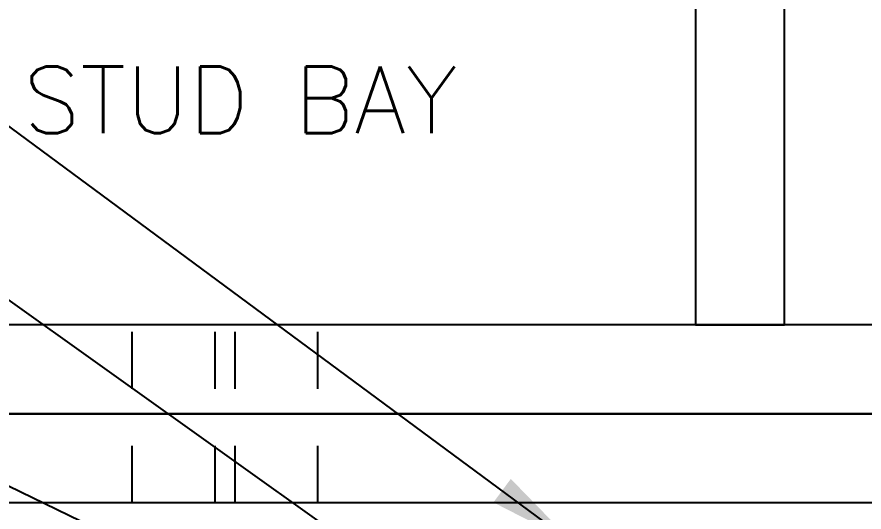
# Paper-space layout 'M&T INST' of a CAD drawing. Header units: inches. Extents: x 0.2 to 34.4, y 0.5 to 23.
# Drawn here: x 14.744 to 16.234, y 5.706 to 6.576 of the extents above; entities that cross this region are included whole.
import ezdxf

# ---------------------------------------------------------------- set-up
doc = ezdxf.new("R2010")
doc.units = ezdxf.units.IN
doc.header["$MEASUREMENT"] = 0
doc.linetypes.add('DASHED', pattern=[0.75, 0.5, -0.25])
for name, color, linetype in [('D_DTTXT', 7, 'Continuous'), ('D_FRAMING', 84, 'Continuous'), ('Title Block', 7, 'Continuous')]:
    doc.layers.add(name, color=color, linetype=linetype)
doc.styles.add('SIMPLEX', font='simplex.shx', dxfattribs={"height": 0.09375})
doc.styles.get("Standard").update_dxf_attribs({"font": 'arial.ttf'})
doc.dimstyles.get("Standard").update_dxf_attribs({"dimtxt": 4, "dimasz": 6, "dimexe": 0.18, "dimexo": 0.0625, "dimgap": 0.09, "dimtad": 0, "dimtih": 1, "dimtoh": 1, "dimdec": 4, "dimzin": 0, "dimdsep": 46, "dimlunit": 4, "dimtxsty": 'Standard', "dimcen": 0.09, "dimadec": 0, "dimazin": 0, "dimtfac": 1, "dimtdec": 4, "dimtofl": 0, "dimtmove": 0, "dimatfit": 3, "dimfxl": 1, "dimtolj": 1, "dimtzin": 0, "dimarcsym": 0})

# ---------------------------------------------------------------- blocks, each defined once
blk = doc.blocks.new('MULTI MANIFOLD')
at = {"layer": 'D_FRAMING', "ltscale": 12}
for p, q in [((-3.76311, -1.60519), (-3.76311, -2.21473)), ((-3.63811, -2.21473), (-3.63811, -1.60519)), ((-3.76311, -2.21473), (-3.63811, -2.21473))]:
    blk.add_line(p, q, dxfattribs=at)
at = {"layer": 'D_FRAMING', "linetype": 'DASHED', "ltscale": 0.1}
for p, q in [((-4.55565, -2.46473), (-4.55565, -2.21473)), ((-4.4391, -2.46473), (-4.4391, -2.21473)), ((-4.41109, -2.46473), (-4.41109, -2.21473)), ((-4.29453, -2.46473), (-4.29453, -2.21473))]:
    blk.add_line(p, q, dxfattribs=at)
at = {"layer": 'D_FRAMING', "ltscale": 12}
for points in [[(-4.97145, -2.21473), (-4.97145, -2.33973), (-2.42978, -2.33973), (-2.42978, -2.21473)], [(-4.97145, -2.33973), (-4.97145, -2.46473), (-2.42978, -2.46473), (-2.42978, -2.33973)]]:
    blk.add_lwpolyline(points, close=True, dxfattribs=at)
at = {"layer": 'D_DTTXT', "insert": (-4.70919, -1.85154), "char_height": 0.09375, "width": 2.25, "attachment_point": 1, "style": 'SIMPLEX'}
blk.add_mtext('STUD BAY', dxfattribs=at)
at = {"layer": 'D_DTTXT'}
for points in [[(-3.93479, -2.52212), (-5.8739, -1.09066)], [(-3.93202, -2.74817), (-5.4322, -1.67947)], [(-4.34992, -2.62576), (-5.4322, -2.10096)]]:
    blk.add_leader(points, dimstyle='Standard', override={"dimasz": 0.125}, dxfattribs=at)

psp = doc.layouts.new('M&T INST')

# ---------------------------------------------------------------- block references
at = {"layer": 'Title Block', "xscale": 1.25, "yscale": 1.25, "zscale": 1.25}
psp.add_blockref('MULTI MANIFOLD', (20.6412, 8.8033), dxfattribs=at)

doc.saveas('drawing.dxf')
